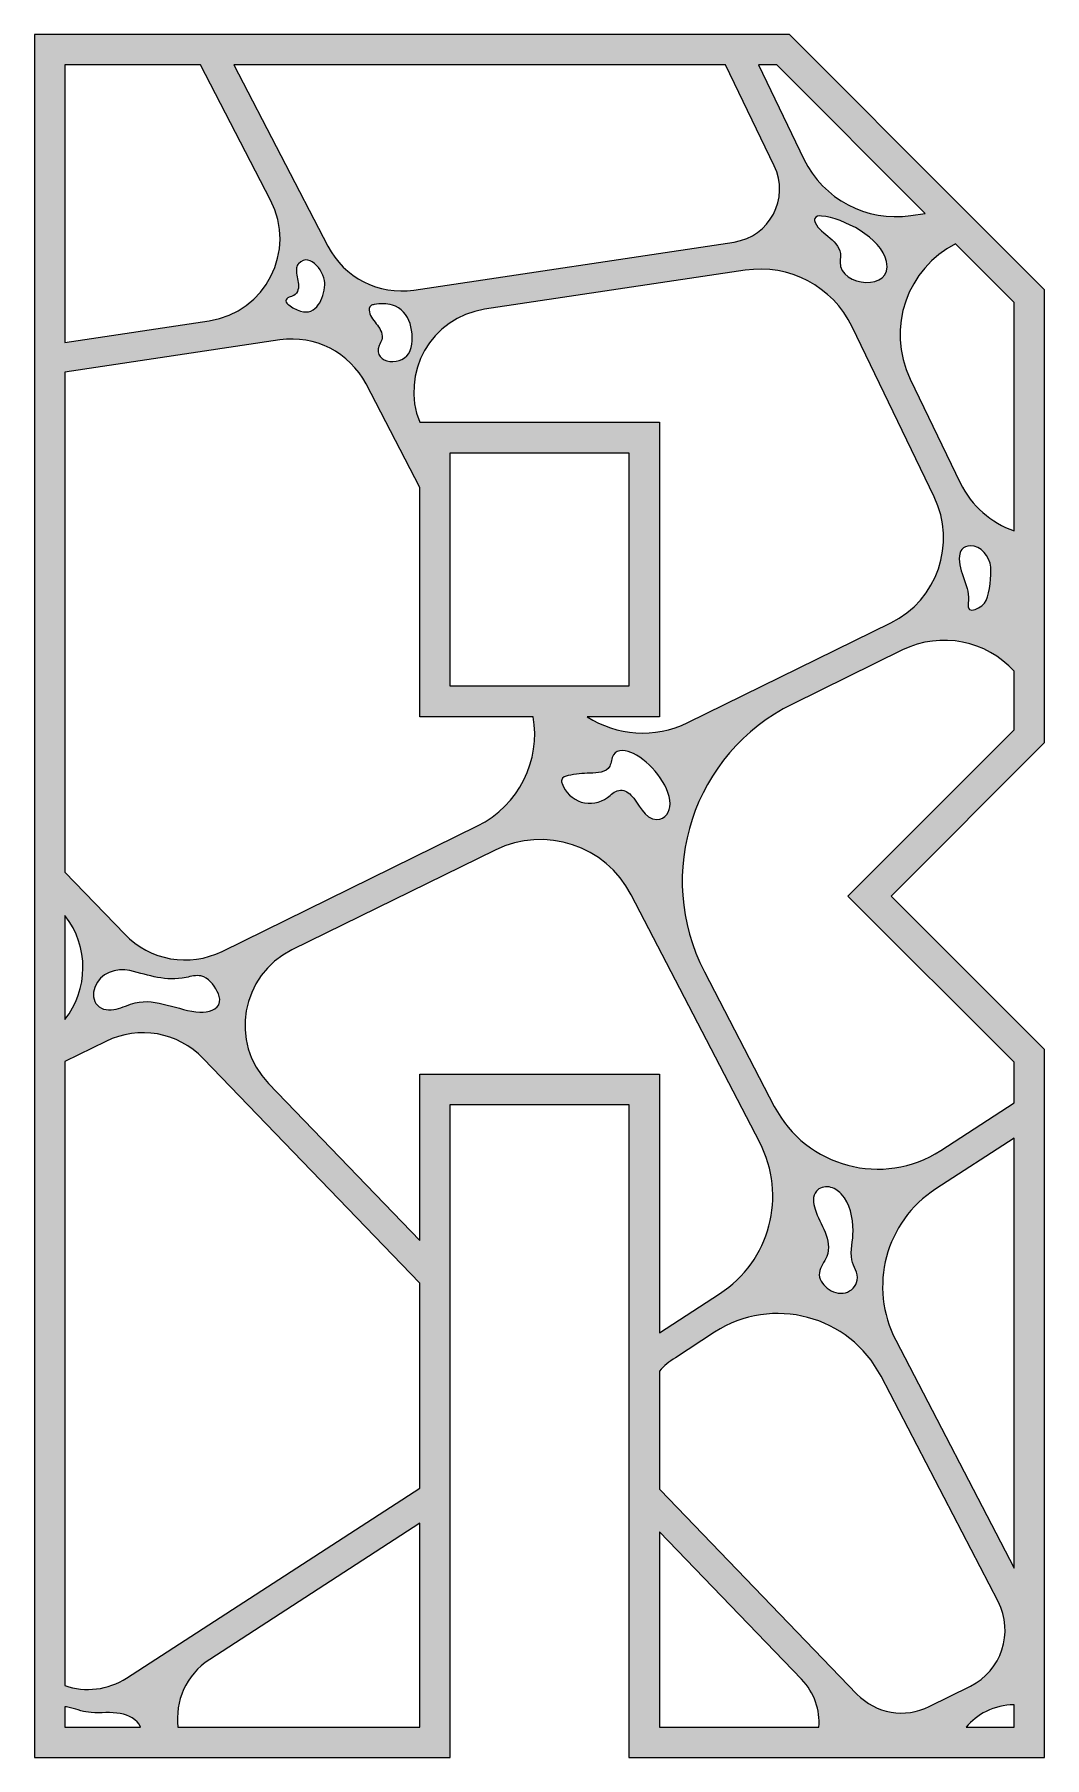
# Model space of a CAD drawing. Extents: x -1650 to 2650, y -4022 to 3022.
# Drawn here: x -550 to -289.8, y -1821.8 to -1378.2 of the extents above; entities that cross this region are included whole.
import ezdxf

# ---------------------------------------------------------------- set-up
doc = ezdxf.new("R2010")
doc.units = 0
doc.header["$MEASUREMENT"] = 0
doc.layers.add('Layer 1', color=7, linetype='Continuous')

msp = doc.modelspace()

# ---------------------------------------------------------------- hatches: boundary and pattern name
at = {"layer": 'Layer 1', "true_color": 0xffffff}
h = msp.add_hatch(color=7, dxfattribs=at)
h.dxf.hatch_style = 2
h.paths.add_polyline_path([(-310.95, -1422.85), (-355.54, -1378.25), (-367.33, -1378.25), (-375.78, -1378.25), (-502.74, -1378.25), (-511.31, -1378.25), (-550, -1378.25), (-550, -1458.67), (-550, -1466.37), (-550, -1585.75), (-550, -1596.72), (-550, -1637.97), (-550, -1646.45), (-550, -1798.85), (-550, -1821.75), (-543.57, -1821.75), (-527.97, -1821.75), (-510.24, -1821.75), (-442.92, -1821.75), (-442.92, -1756.38), (-442.92, -1747.32), (-442.92, -1707.76), (-442.92, -1696.8), (-442.92, -1653.7), (-396.91, -1653.7), (-396.91, -1717.52), (-396.91, -1755.47), (-396.91, -1821.75), (-350.67, -1821.75), (-336.09, -1821.75), (-325.98, -1821.75), (-313.57, -1821.75), (-289.83, -1821.75), (-289.83, -1810.29), (-289.83, -1784.42), (-289.83, -1657.25), (-289.83, -1648.18), (-289.83, -1639.53), (-329.36, -1600), (-289.83, -1560.48), (-289.83, -1556.07), (-289.83, -1507.38), (-289.83, -1443.97)])
edge = h.paths.add_edge_path()
edge.add_spline(control_points=[(-358.8, -1386.1), (-358.8, -1386.1), (-320.61, -1424.29), (-320.61, -1424.29), (-320.61, -1424.29), (-324.31, -1424.85), (-324.31, -1424.85), (-335.68, -1426.56), (-346.82, -1420.66), (-351.83, -1410.32), (-351.83, -1410.32), (-363.53, -1386.1), (-363.53, -1386.1), (-363.53, -1386.1), (-358.8, -1386.1), (-358.8, -1386.1)], knot_values=[0, 0, 0, 0, 1, 1, 1, 2, 2, 2, 3, 3, 3, 4, 4, 4, 5, 5, 5, 5], degree=3, periodic=1)
h.paths.add_polyline_path([(-424.19, -1546.01), (-442.92, -1546.01), (-442.92, -1509.95), (-442.92, -1493.43), (-442.92, -1485.94), (-396.91, -1485.94), (-396.91, -1546.01), (-415.47, -1546.01)])
edge = h.paths.add_edge_path()
edge.add_spline(control_points=[(-414.2, -1570.09), (-414.02, -1569.4), (-413.21, -1569.14), (-412.52, -1568.99), (-410.67, -1568.63), (-408.79, -1568.44), (-406.9, -1568.4), (-405.02, -1568.36), (-402.73, -1568.27), (-401.83, -1566.61), (-401.35, -1565.7), (-401.45, -1564.55), (-400.89, -1563.68), (-399.86, -1562.09), (-397.42, -1562.46), (-395.73, -1563.32), (-391.5, -1565.47), (-386.38, -1571.18), (-386.3, -1576.29), (-386.27, -1578.27), (-387.47, -1580.26), (-389.7, -1580.31), (-392.91, -1580.36), (-394.43, -1575.93), (-396.36, -1574.01), (-397.19, -1573.19), (-398.35, -1572.59), (-399.49, -1572.81), (-400.63, -1573.02), (-401.47, -1573.97), (-402.41, -1574.66), (-404.31, -1576.07), (-406.89, -1576.51), (-409.15, -1575.81), (-411.41, -1575.12), (-413.3, -1573.31), (-414.08, -1571.08), (-414.19, -1570.75), (-414.28, -1570.42), (-414.2, -1570.09)], knot_values=[0, 0, 0, 0, 1, 1, 1, 2, 2, 2, 3, 3, 3, 4, 4, 4, 5, 5, 5, 6, 6, 6, 7, 7, 7, 8, 8, 8, 9, 9, 9, 10, 10, 10, 11, 11, 11, 12, 12, 12, 13, 13, 13, 13], degree=3, periodic=1)
edge = h.paths.add_edge_path()
edge.add_spline(control_points=[(-407.6, -1553.86), (-407.6, -1553.86), (-389.05, -1553.86), (-389.05, -1553.86), (-389.05, -1553.86), (-389.05, -1478.08), (-389.05, -1478.08), (-389.05, -1478.08), (-450.77, -1478.08), (-450.77, -1478.08), (-455.84, -1465.47), (-447.87, -1451.06), (-434.05, -1448.99), (-434.05, -1448.99), (-366.94, -1438.94), (-366.94, -1438.94), (-355.58, -1437.23), (-344.43, -1443.12), (-339.42, -1453.46), (-339.42, -1453.46), (-318.27, -1497.25), (-318.27, -1497.25), (-312.44, -1509.3), (-317.44, -1523.8), (-329.45, -1529.7), (-329.45, -1529.7), (-381.73, -1555.36), (-381.73, -1555.36), (-390.31, -1559.57), (-400.08, -1558.69), (-407.6, -1553.86)], knot_values=[0, 0, 0, 0, 1, 1, 1, 2, 2, 2, 3, 3, 3, 4, 4, 4, 5, 5, 5, 6, 6, 6, 7, 7, 7, 8, 8, 8, 9, 9, 9, 10, 10, 10, 10], degree=3, periodic=1)
edge = h.paths.add_edge_path()
edge.add_spline(control_points=[(-345.09, -1430.64), (-346.52, -1429.45), (-348.14, -1428.34), (-348.91, -1426.64), (-349.05, -1426.33), (-349.16, -1425.97), (-349.04, -1425.65), (-348.82, -1425.01), (-347.96, -1424.91), (-347.29, -1424.98), (-341.6, -1425.52), (-331.94, -1430.52), (-330.53, -1436.71), (-328.77, -1444.42), (-342.5, -1443.22), (-342.51, -1436.88), (-342.51, -1436.35), (-342.37, -1435.81), (-342.35, -1435.27), (-342.27, -1433.42), (-343.66, -1431.83), (-345.09, -1430.64)], knot_values=[0, 0, 0, 0, 1, 1, 1, 2, 2, 2, 3, 3, 3, 4, 4, 4, 5, 5, 5, 6, 6, 6, 7, 7, 7, 7], degree=3, periodic=1)
edge = h.paths.add_edge_path()
edge.add_spline(control_points=[(-371.99, -1386.1), (-371.99, -1386.1), (-359.44, -1412.05), (-359.44, -1412.05), (-355.4, -1420.41), (-360.62, -1430.3), (-369.8, -1431.67), (-369.8, -1431.67), (-452.28, -1444.03), (-452.28, -1444.03), (-461.32, -1445.38), (-470.23, -1440.84), (-474.44, -1432.72), (-474.44, -1432.72), (-498.66, -1386.1), (-498.66, -1386.1), (-498.66, -1386.1), (-371.99, -1386.1), (-371.99, -1386.1)], knot_values=[0, 0, 0, 0, 1, 1, 1, 2, 2, 2, 3, 3, 3, 4, 4, 4, 5, 5, 5, 6, 6, 6, 6], degree=3, periodic=1)
edge = h.paths.add_edge_path()
edge.add_spline(control_points=[(-461.65, -1453.1), (-462.47, -1452.01), (-463.46, -1450.97), (-463.74, -1449.63), (-463.85, -1449.08), (-463.8, -1448.42), (-463.36, -1448.08), (-463.12, -1447.88), (-462.79, -1447.82), (-462.48, -1447.76), (-460.92, -1447.52), (-459.31, -1447.49), (-457.79, -1447.91), (-453.17, -1449.19), (-451.85, -1455.4), (-453.22, -1459.59), (-454.65, -1463.95), (-463.08, -1463.16), (-461.23, -1458.29), (-461.04, -1457.79), (-460.73, -1457.36), (-460.56, -1456.87), (-460.14, -1455.58), (-460.84, -1454.19), (-461.65, -1453.1)], knot_values=[0, 0, 0, 0, 1, 1, 1, 2, 2, 2, 3, 3, 3, 4, 4, 4, 5, 5, 5, 6, 6, 6, 7, 7, 7, 8, 8, 8, 8], degree=3, periodic=1)
edge = h.paths.add_edge_path()
edge.add_spline(control_points=[(-482.04, -1442.07), (-482.23, -1440.82), (-482.71, -1439.57), (-482.48, -1438.33), (-482.41, -1437.93), (-482.26, -1437.55), (-481.99, -1437.25), (-478.96, -1433.91), (-474.92, -1439.9), (-475.18, -1442.72), (-475.5, -1446.21), (-477.33, -1450.75), (-481.48, -1449.44), (-482.58, -1449.1), (-483.61, -1448.56), (-484.51, -1447.88), (-484.85, -1447.61), (-485.22, -1447.27), (-485.21, -1446.83), (-485.2, -1446.39), (-484.81, -1446.05), (-484.41, -1445.88), (-484.01, -1445.7), (-483.57, -1445.63), (-483.18, -1445.43), (-482.07, -1444.82), (-481.85, -1443.31), (-482.04, -1442.07)], knot_values=[0, 0, 0, 0, 1, 1, 1, 2, 2, 2, 3, 3, 3, 4, 4, 4, 5, 5, 5, 6, 6, 6, 7, 7, 7, 8, 8, 8, 9, 9, 9, 9], degree=3, periodic=1)
edge = h.paths.add_edge_path()
edge.add_spline(control_points=[(-542.14, -1386.1), (-542.14, -1386.1), (-507.24, -1386.1), (-507.24, -1386.1), (-507.24, -1386.1), (-489.17, -1420.89), (-489.17, -1420.89), (-482.4, -1433.93), (-490.46, -1449.75), (-504.99, -1451.93), (-504.99, -1451.93), (-542.14, -1457.5), (-542.14, -1457.5), (-542.14, -1457.5), (-542.14, -1386.1), (-542.14, -1386.1)], knot_values=[0, 0, 0, 0, 1, 1, 1, 2, 2, 2, 3, 3, 3, 4, 4, 4, 5, 5, 5, 5], degree=3, periodic=1)
edge = h.paths.add_edge_path()
edge.add_spline(control_points=[(-542.14, -1465.19), (-542.14, -1465.19), (-486.76, -1456.89), (-486.76, -1456.89), (-477.72, -1455.54), (-468.82, -1460.08), (-464.6, -1468.2), (-464.6, -1468.2), (-450.77, -1494.82), (-450.77, -1494.82), (-450.77, -1494.82), (-450.77, -1553.86), (-450.77, -1553.86), (-450.77, -1553.86), (-421.52, -1553.86), (-421.52, -1553.86), (-419.61, -1565.06), (-425.14, -1576.67), (-435.89, -1581.95), (-435.89, -1581.95), (-501.69, -1614.25), (-501.69, -1614.25), (-510.11, -1618.39), (-520.25, -1616.61), (-526.76, -1609.86), (-526.76, -1609.86), (-542.14, -1593.9), (-542.14, -1593.9), (-542.14, -1593.9), (-542.14, -1465.19), (-542.14, -1465.19)], knot_values=[0, 0, 0, 0, 1, 1, 1, 2, 2, 2, 3, 3, 3, 4, 4, 4, 5, 5, 5, 6, 6, 6, 7, 7, 7, 8, 8, 8, 9, 9, 9, 10, 10, 10, 10], degree=3, periodic=1)
edge = h.paths.add_edge_path()
edge.add_spline(control_points=[(-502.3, -1627.26), (-502.65, -1629.33), (-505.29, -1630.05), (-507.39, -1629.91), (-513.04, -1629.52), (-518.55, -1626.17), (-524.06, -1627.5), (-525.73, -1627.91), (-527.28, -1628.73), (-528.95, -1629.12), (-530.63, -1629.51), (-532.59, -1629.38), (-533.78, -1628.14), (-534.92, -1626.95), (-535.02, -1625.07), (-534.47, -1623.52), (-533.14, -1619.8), (-528.92, -1618.39), (-525.41, -1619.21), (-520.29, -1620.41), (-516.35, -1622.08), (-510.91, -1620.96), (-509.65, -1620.7), (-508.37, -1620.33), (-507.11, -1620.59), (-505.16, -1620.99), (-503.83, -1622.77), (-502.93, -1624.55), (-502.51, -1625.39), (-502.13, -1626.32), (-502.3, -1627.26)], knot_values=[0, 0, 0, 0, 1, 1, 1, 2, 2, 2, 3, 3, 3, 4, 4, 4, 5, 5, 5, 6, 6, 6, 7, 7, 7, 8, 8, 8, 9, 9, 9, 10, 10, 10, 10], degree=3, periodic=1)
edge = h.paths.add_edge_path()
edge.add_spline(control_points=[(-542.14, -1605.02), (-535.77, -1613.05), (-536.16, -1624.17), (-542.14, -1631.76), (-542.14, -1631.76), (-542.14, -1605.02), (-542.14, -1605.02)], knot_values=[0, 0, 0, 0, 1, 1, 1, 2, 2, 2, 2], degree=3, periodic=1)
edge = h.paths.add_edge_path()
edge.add_spline(control_points=[(-542.14, -1813.9), (-542.14, -1813.9), (-542.14, -1808.66), (-542.14, -1808.66), (-541.66, -1808.7), (-541.17, -1808.8), (-540.7, -1808.93), (-538.91, -1809.44), (-537.24, -1810.05), (-535.35, -1810.18), (-532.87, -1810.36), (-530.36, -1809.98), (-527.88, -1810.42), (-525.72, -1810.79), (-523.55, -1811.94), (-522.64, -1813.9), (-522.64, -1813.9), (-542.14, -1813.9), (-542.14, -1813.9)], knot_values=[0, 0, 0, 0, 1, 1, 1, 2, 2, 2, 3, 3, 3, 4, 4, 4, 5, 5, 5, 6, 6, 6, 6], degree=3, periodic=1)
edge = h.paths.add_edge_path()
edge.add_spline(control_points=[(-450.77, -1813.9), (-450.77, -1813.9), (-513.05, -1813.9), (-513.05, -1813.9), (-513.81, -1807.39), (-511.08, -1800.52), (-504.86, -1796.49), (-504.86, -1796.49), (-450.77, -1761.47), (-450.77, -1761.47), (-450.77, -1761.47), (-450.77, -1813.9), (-450.77, -1813.9)], knot_values=[0, 0, 0, 0, 1, 1, 1, 2, 2, 2, 3, 3, 3, 4, 4, 4, 4], degree=3, periodic=1)
edge = h.paths.add_edge_path()
edge.add_spline(control_points=[(-450.77, -1752.4), (-450.77, -1752.4), (-526.28, -1801.3), (-526.28, -1801.3), (-531.05, -1804.39), (-536.92, -1805.03), (-542.14, -1803.22), (-542.14, -1803.22), (-542.14, -1642.59), (-542.14, -1642.59), (-542.14, -1642.59), (-531.58, -1637.41), (-531.58, -1637.41), (-523.16, -1633.27), (-513.04, -1635.04), (-506.52, -1641.8), (-506.52, -1641.8), (-450.77, -1699.62), (-450.77, -1699.62), (-450.77, -1699.62), (-450.77, -1752.4), (-450.77, -1752.4)], knot_values=[0, 0, 0, 0, 1, 1, 1, 2, 2, 2, 3, 3, 3, 4, 4, 4, 5, 5, 5, 6, 6, 6, 7, 7, 7, 7], degree=3, periodic=1)
edge = h.paths.add_edge_path()
edge.add_spline(control_points=[(-450.77, -1645.84), (-450.77, -1645.84), (-450.77, -1688.65), (-450.77, -1688.65), (-450.77, -1688.65), (-489.72, -1648.27), (-489.72, -1648.27), (-499.88, -1637.73), (-496.83, -1620.34), (-483.68, -1613.89), (-483.68, -1613.89), (-431.3, -1588.18), (-431.3, -1588.18), (-418.45, -1581.86), (-402.9, -1586.98), (-396.3, -1599.69), (-396.3, -1599.69), (-363.21, -1663.41), (-363.21, -1663.41), (-356.09, -1677.11), (-360.56, -1693.98), (-373.52, -1702.37), (-373.52, -1702.37), (-389.05, -1712.43), (-389.05, -1712.43), (-389.05, -1712.43), (-389.05, -1645.84), (-389.05, -1645.84), (-389.05, -1645.84), (-450.77, -1645.84), (-450.77, -1645.84)], knot_values=[0, 0, 0, 0, 1, 1, 1, 2, 2, 2, 3, 3, 3, 4, 4, 4, 5, 5, 5, 6, 6, 6, 7, 7, 7, 8, 8, 8, 9, 9, 9, 10, 10, 10, 10], degree=3, periodic=1)
edge = h.paths.add_edge_path()
edge.add_spline(control_points=[(-339.49, -1693.69), (-339.16, -1695.54), (-337.66, -1696.86), (-338.08, -1698.9), (-338.39, -1700.43), (-339.61, -1701.72), (-341.11, -1702.12), (-342.75, -1702.55), (-344.52, -1701.96), (-345.84, -1700.9), (-347.04, -1699.95), (-347.99, -1698.5), (-347.84, -1696.98), (-347.69, -1695.43), (-346.49, -1694.2), (-345.91, -1692.76), (-345.12, -1690.77), (-345.54, -1688.49), (-346.34, -1686.5), (-347.13, -1684.51), (-348.27, -1682.66), (-348.94, -1680.63), (-349.46, -1679.1), (-349.64, -1677.26), (-348.61, -1676.01), (-347.85, -1675.06), (-346.51, -1674.69), (-345.31, -1674.89), (-344.11, -1675.1), (-343.04, -1675.8), (-342.2, -1676.68), (-339.85, -1679.13), (-339.21, -1682.76), (-339.16, -1686.17), (-339.11, -1688.59), (-339.91, -1691.31), (-339.49, -1693.69)], knot_values=[0, 0, 0, 0, 1, 1, 1, 2, 2, 2, 3, 3, 3, 4, 4, 4, 5, 5, 5, 6, 6, 6, 7, 7, 7, 8, 8, 8, 9, 9, 9, 10, 10, 10, 11, 11, 11, 12, 12, 12, 12], degree=3, periodic=1)
edge = h.paths.add_edge_path()
edge.add_spline(control_points=[(-331.94, -1723.63), (-331.94, -1723.63), (-301.81, -1781.63), (-301.81, -1781.63), (-297.67, -1789.59), (-300.88, -1799.4), (-308.92, -1803.38), (-308.92, -1803.38), (-319.52, -1808.64), (-319.52, -1808.64), (-325.78, -1811.74), (-333.33, -1810.43), (-338.18, -1805.4), (-338.18, -1805.4), (-388.84, -1752.88), (-388.84, -1752.88), (-388.91, -1752.8), (-388.99, -1752.72), (-389.05, -1752.64), (-389.05, -1752.64), (-389.05, -1722.27), (-389.05, -1722.27), (-387.86, -1720.99), (-386.48, -1719.83), (-384.93, -1718.83), (-384.93, -1718.83), (-374.82, -1712.28), (-374.82, -1712.28), (-359.98, -1702.67), (-340.08, -1707.93), (-331.94, -1723.63)], knot_values=[0, 0, 0, 0, 1, 1, 1, 2, 2, 2, 3, 3, 3, 4, 4, 4, 5, 5, 5, 6, 6, 6, 7, 7, 7, 8, 8, 8, 9, 9, 9, 10, 10, 10, 10], degree=3, periodic=1)
edge = h.paths.add_edge_path()
edge.add_spline(control_points=[(-389.05, -1813.9), (-389.05, -1813.9), (-389.05, -1763.62), (-389.05, -1763.62), (-389.05, -1763.62), (-352.4, -1801.62), (-352.4, -1801.62), (-349.05, -1805.1), (-347.63, -1809.58), (-347.95, -1813.9), (-347.95, -1813.9), (-389.05, -1813.9), (-389.05, -1813.9)], knot_values=[0, 0, 0, 0, 1, 1, 1, 2, 2, 2, 3, 3, 3, 4, 4, 4, 4], degree=3, periodic=1)
edge = h.paths.add_edge_path()
edge.add_spline(control_points=[(-297.69, -1813.9), (-297.69, -1813.9), (-310.02, -1813.9), (-310.02, -1813.9), (-308.65, -1812.28), (-306.92, -1810.9), (-304.86, -1809.87), (-302.58, -1808.74), (-300.15, -1808.2), (-297.75, -1808.2), (-297.75, -1808.2), (-297.69, -1808.2), (-297.69, -1808.2), (-297.69, -1808.2), (-297.69, -1813.9), (-297.69, -1813.9)], knot_values=[0, 0, 0, 0, 1, 1, 1, 2, 2, 2, 3, 3, 3, 4, 4, 4, 5, 5, 5, 5], degree=3, periodic=1)
edge = h.paths.add_edge_path()
edge.add_spline(control_points=[(-297.69, -1773.04), (-297.69, -1773.04), (-328.16, -1714.36), (-328.16, -1714.36), (-335.28, -1700.66), (-330.82, -1683.79), (-317.86, -1675.39), (-317.86, -1675.39), (-297.69, -1662.33), (-297.69, -1662.33), (-297.69, -1662.33), (-297.69, -1773.04), (-297.69, -1773.04)], knot_values=[0, 0, 0, 0, 1, 1, 1, 2, 2, 2, 3, 3, 3, 4, 4, 4, 4], degree=3, periodic=1)
edge = h.paths.add_edge_path()
edge.add_spline(control_points=[(-297.69, -1557.23), (-297.69, -1557.23), (-340.47, -1600), (-340.47, -1600), (-340.47, -1600), (-297.69, -1642.78), (-297.69, -1642.78), (-297.69, -1642.78), (-297.69, -1653.26), (-297.69, -1653.26), (-297.69, -1653.26), (-316.56, -1665.49), (-316.56, -1665.49), (-331.4, -1675.1), (-351.29, -1669.83), (-359.44, -1654.14), (-359.44, -1654.14), (-377.44, -1619.5), (-377.44, -1619.5), (-390.55, -1594.25), (-380.33, -1563.15), (-354.79, -1550.61), (-354.79, -1550.61), (-326.41, -1536.68), (-326.41, -1536.68), (-316.46, -1531.79), (-304.8, -1534.33), (-297.69, -1542.12), (-297.69, -1542.12), (-297.69, -1557.23), (-297.69, -1557.23)], knot_values=[0, 0, 0, 0, 1, 1, 1, 2, 2, 2, 3, 3, 3, 4, 4, 4, 5, 5, 5, 6, 6, 6, 7, 7, 7, 8, 8, 8, 9, 9, 9, 10, 10, 10, 10], degree=3, periodic=1)
edge = h.paths.add_edge_path()
edge.add_spline(control_points=[(-311.76, -1512.43), (-311.69, -1511.85), (-311.53, -1511.27), (-311.17, -1510.83), (-310.66, -1510.19), (-309.81, -1509.91), (-309, -1509.89), (-306.2, -1509.81), (-303.97, -1512.59), (-303.68, -1515.38), (-303.46, -1517.53), (-304, -1521.83), (-304.85, -1523.91), (-305.62, -1525.78), (-310.21, -1528.08), (-309.52, -1524.62), (-308.7, -1520.52), (-312.29, -1516.58), (-311.76, -1512.43)], knot_values=[0, 0, 0, 0, 1, 1, 1, 2, 2, 2, 3, 3, 3, 4, 4, 4, 5, 5, 5, 6, 6, 6, 6], degree=3, periodic=1)
edge = h.paths.add_edge_path()
edge.add_spline(control_points=[(-311.56, -1493.63), (-311.56, -1493.63), (-324.44, -1466.98), (-324.44, -1466.98), (-330.86, -1453.69), (-325.01, -1438.39), (-312.74, -1432.17), (-312.74, -1432.17), (-297.69, -1447.22), (-297.69, -1447.22), (-297.69, -1447.22), (-297.69, -1506.01), (-297.69, -1506.01), (-303.56, -1503.96), (-308.64, -1499.67), (-311.56, -1493.63)], knot_values=[0, 0, 0, 0, 1, 1, 1, 2, 2, 2, 3, 3, 3, 4, 4, 4, 5, 5, 5, 5], degree=3, periodic=1)

# ---------------------------------------------------------------- linework, layer by layer
at = {"layer": 'Layer 1', "lineweight": 0}
for points in [[(-310.95, -1422.85), (-355.54, -1378.25), (-367.33, -1378.25), (-375.78, -1378.25), (-502.74, -1378.25), (-511.31, -1378.25), (-550, -1378.25), (-550, -1458.67), (-550, -1466.37), (-550, -1585.75), (-550, -1596.72), (-550, -1637.97), (-550, -1646.45), (-550, -1798.85), (-550, -1821.75), (-543.57, -1821.75), (-527.97, -1821.75), (-510.24, -1821.75), (-442.92, -1821.75), (-442.92, -1756.38), (-442.92, -1747.32), (-442.92, -1707.76), (-442.92, -1696.8), (-442.92, -1653.7), (-396.91, -1653.7), (-396.91, -1717.52), (-396.91, -1755.47), (-396.91, -1821.75), (-350.67, -1821.75), (-336.09, -1821.75), (-325.98, -1821.75), (-313.57, -1821.75), (-289.83, -1821.75), (-289.83, -1810.29), (-289.83, -1784.42), (-289.83, -1657.25), (-289.83, -1648.18), (-289.83, -1639.53), (-329.36, -1600), (-289.83, -1560.48), (-289.83, -1556.07), (-289.83, -1507.38), (-289.83, -1443.97), (-310.95, -1422.85)], [(-424.19, -1546.01), (-442.92, -1546.01), (-442.92, -1509.95), (-442.92, -1493.43), (-442.92, -1485.94), (-396.91, -1485.94), (-396.91, -1546.01), (-415.47, -1546.01), (-424.19, -1546.01)]]:
    msp.add_lwpolyline(points, dxfattribs=at)
for points, knots in [([(-542.14, -1386.1), (-542.14, -1386.1), (-507.24, -1386.1), (-507.24, -1386.1), (-507.24, -1386.1), (-489.17, -1420.89), (-489.17, -1420.89), (-482.4, -1433.93), (-490.46, -1449.75), (-504.99, -1451.93), (-504.99, -1451.93), (-542.14, -1457.5), (-542.14, -1457.5), (-542.14, -1457.5), (-542.14, -1386.1), (-542.14, -1386.1)], [0, 0, 0, 0, 1, 1, 1, 2, 2, 2, 3, 3, 3, 4, 4, 4, 5, 5, 5, 5]), ([(-371.99, -1386.1), (-371.99, -1386.1), (-359.44, -1412.05), (-359.44, -1412.05), (-355.4, -1420.41), (-360.62, -1430.3), (-369.8, -1431.67), (-369.8, -1431.67), (-452.28, -1444.03), (-452.28, -1444.03), (-461.32, -1445.38), (-470.23, -1440.84), (-474.44, -1432.72), (-474.44, -1432.72), (-498.66, -1386.1), (-498.66, -1386.1), (-498.66, -1386.1), (-371.99, -1386.1), (-371.99, -1386.1)], [0, 0, 0, 0, 1, 1, 1, 2, 2, 2, 3, 3, 3, 4, 4, 4, 5, 5, 5, 6, 6, 6, 6]), ([(-358.8, -1386.1), (-358.8, -1386.1), (-320.61, -1424.29), (-320.61, -1424.29), (-320.61, -1424.29), (-324.31, -1424.85), (-324.31, -1424.85), (-335.68, -1426.56), (-346.82, -1420.66), (-351.83, -1410.32), (-351.83, -1410.32), (-363.53, -1386.1), (-363.53, -1386.1), (-363.53, -1386.1), (-358.8, -1386.1), (-358.8, -1386.1)], [0, 0, 0, 0, 1, 1, 1, 2, 2, 2, 3, 3, 3, 4, 4, 4, 5, 5, 5, 5]), ([(-345.09, -1430.64), (-346.52, -1429.45), (-348.14, -1428.34), (-348.91, -1426.64), (-349.05, -1426.33), (-349.16, -1425.97), (-349.04, -1425.65), (-348.82, -1425.01), (-347.96, -1424.91), (-347.29, -1424.98), (-341.6, -1425.52), (-331.94, -1430.52), (-330.53, -1436.71), (-328.77, -1444.42), (-342.5, -1443.22), (-342.51, -1436.88), (-342.51, -1436.35), (-342.37, -1435.81), (-342.35, -1435.27), (-342.27, -1433.42), (-343.66, -1431.83), (-345.09, -1430.64)], [0, 0, 0, 0, 1, 1, 1, 2, 2, 2, 3, 3, 3, 4, 4, 4, 5, 5, 5, 6, 6, 6, 7, 7, 7, 7]), ([(-311.56, -1493.63), (-311.56, -1493.63), (-324.44, -1466.98), (-324.44, -1466.98), (-330.86, -1453.69), (-325.01, -1438.39), (-312.74, -1432.17), (-312.74, -1432.17), (-297.69, -1447.22), (-297.69, -1447.22), (-297.69, -1447.22), (-297.69, -1506.01), (-297.69, -1506.01), (-303.56, -1503.96), (-308.64, -1499.67), (-311.56, -1493.63)], [0, 0, 0, 0, 1, 1, 1, 2, 2, 2, 3, 3, 3, 4, 4, 4, 5, 5, 5, 5]), ([(-482.04, -1442.07), (-482.23, -1440.82), (-482.71, -1439.57), (-482.48, -1438.33), (-482.41, -1437.93), (-482.26, -1437.55), (-481.99, -1437.25), (-478.96, -1433.91), (-474.92, -1439.9), (-475.18, -1442.72), (-475.5, -1446.21), (-477.33, -1450.75), (-481.48, -1449.44), (-482.58, -1449.1), (-483.61, -1448.56), (-484.51, -1447.88), (-484.85, -1447.61), (-485.22, -1447.27), (-485.21, -1446.83), (-485.2, -1446.39), (-484.81, -1446.05), (-484.41, -1445.88), (-484.01, -1445.7), (-483.57, -1445.63), (-483.18, -1445.43), (-482.07, -1444.82), (-481.85, -1443.31), (-482.04, -1442.07)], [0, 0, 0, 0, 1, 1, 1, 2, 2, 2, 3, 3, 3, 4, 4, 4, 5, 5, 5, 6, 6, 6, 7, 7, 7, 8, 8, 8, 9, 9, 9, 9]), ([(-407.6, -1553.86), (-407.6, -1553.86), (-389.05, -1553.86), (-389.05, -1553.86), (-389.05, -1553.86), (-389.05, -1478.08), (-389.05, -1478.08), (-389.05, -1478.08), (-450.77, -1478.08), (-450.77, -1478.08), (-455.84, -1465.47), (-447.87, -1451.06), (-434.05, -1448.99), (-434.05, -1448.99), (-366.94, -1438.94), (-366.94, -1438.94), (-355.58, -1437.23), (-344.43, -1443.12), (-339.42, -1453.46), (-339.42, -1453.46), (-318.27, -1497.25), (-318.27, -1497.25), (-312.44, -1509.3), (-317.44, -1523.8), (-329.45, -1529.7), (-329.45, -1529.7), (-381.73, -1555.36), (-381.73, -1555.36), (-390.31, -1559.57), (-400.08, -1558.69), (-407.6, -1553.86)], [0, 0, 0, 0, 1, 1, 1, 2, 2, 2, 3, 3, 3, 4, 4, 4, 5, 5, 5, 6, 6, 6, 7, 7, 7, 8, 8, 8, 9, 9, 9, 10, 10, 10, 10]), ([(-461.65, -1453.1), (-462.47, -1452.01), (-463.46, -1450.97), (-463.74, -1449.63), (-463.85, -1449.08), (-463.8, -1448.42), (-463.36, -1448.08), (-463.12, -1447.88), (-462.79, -1447.82), (-462.48, -1447.76), (-460.92, -1447.52), (-459.31, -1447.49), (-457.79, -1447.91), (-453.17, -1449.19), (-451.85, -1455.4), (-453.22, -1459.59), (-454.65, -1463.95), (-463.08, -1463.16), (-461.23, -1458.29), (-461.04, -1457.79), (-460.73, -1457.36), (-460.56, -1456.87), (-460.14, -1455.58), (-460.84, -1454.19), (-461.65, -1453.1)], [0, 0, 0, 0, 1, 1, 1, 2, 2, 2, 3, 3, 3, 4, 4, 4, 5, 5, 5, 6, 6, 6, 7, 7, 7, 8, 8, 8, 8]), ([(-542.14, -1465.19), (-542.14, -1465.19), (-486.76, -1456.89), (-486.76, -1456.89), (-477.72, -1455.54), (-468.82, -1460.08), (-464.6, -1468.2), (-464.6, -1468.2), (-450.77, -1494.82), (-450.77, -1494.82), (-450.77, -1494.82), (-450.77, -1553.86), (-450.77, -1553.86), (-450.77, -1553.86), (-421.52, -1553.86), (-421.52, -1553.86), (-419.61, -1565.06), (-425.14, -1576.67), (-435.89, -1581.95), (-435.89, -1581.95), (-501.69, -1614.25), (-501.69, -1614.25), (-510.11, -1618.39), (-520.25, -1616.61), (-526.76, -1609.86), (-526.76, -1609.86), (-542.14, -1593.9), (-542.14, -1593.9), (-542.14, -1593.9), (-542.14, -1465.19), (-542.14, -1465.19)], [0, 0, 0, 0, 1, 1, 1, 2, 2, 2, 3, 3, 3, 4, 4, 4, 5, 5, 5, 6, 6, 6, 7, 7, 7, 8, 8, 8, 9, 9, 9, 10, 10, 10, 10]), ([(-311.76, -1512.43), (-311.69, -1511.85), (-311.53, -1511.27), (-311.17, -1510.83), (-310.66, -1510.19), (-309.81, -1509.91), (-309, -1509.89), (-306.2, -1509.81), (-303.97, -1512.59), (-303.68, -1515.38), (-303.46, -1517.53), (-304, -1521.83), (-304.85, -1523.91), (-305.62, -1525.78), (-310.21, -1528.08), (-309.52, -1524.62), (-308.7, -1520.52), (-312.29, -1516.58), (-311.76, -1512.43)], [0, 0, 0, 0, 1, 1, 1, 2, 2, 2, 3, 3, 3, 4, 4, 4, 5, 5, 5, 6, 6, 6, 6]), ([(-297.69, -1557.23), (-297.69, -1557.23), (-340.47, -1600), (-340.47, -1600), (-340.47, -1600), (-297.69, -1642.78), (-297.69, -1642.78), (-297.69, -1642.78), (-297.69, -1653.26), (-297.69, -1653.26), (-297.69, -1653.26), (-316.56, -1665.49), (-316.56, -1665.49), (-331.4, -1675.1), (-351.29, -1669.83), (-359.44, -1654.14), (-359.44, -1654.14), (-377.44, -1619.5), (-377.44, -1619.5), (-390.55, -1594.25), (-380.33, -1563.15), (-354.79, -1550.61), (-354.79, -1550.61), (-326.41, -1536.68), (-326.41, -1536.68), (-316.46, -1531.79), (-304.8, -1534.33), (-297.69, -1542.12), (-297.69, -1542.12), (-297.69, -1557.23), (-297.69, -1557.23)], [0, 0, 0, 0, 1, 1, 1, 2, 2, 2, 3, 3, 3, 4, 4, 4, 5, 5, 5, 6, 6, 6, 7, 7, 7, 8, 8, 8, 9, 9, 9, 10, 10, 10, 10]), ([(-414.2, -1570.09), (-414.02, -1569.4), (-413.21, -1569.14), (-412.52, -1568.99), (-410.67, -1568.63), (-408.79, -1568.44), (-406.9, -1568.4), (-405.02, -1568.36), (-402.73, -1568.27), (-401.83, -1566.61), (-401.35, -1565.7), (-401.45, -1564.55), (-400.89, -1563.68), (-399.86, -1562.09), (-397.42, -1562.46), (-395.73, -1563.32), (-391.5, -1565.47), (-386.38, -1571.18), (-386.3, -1576.29), (-386.27, -1578.27), (-387.47, -1580.26), (-389.7, -1580.31), (-392.91, -1580.36), (-394.43, -1575.93), (-396.36, -1574.01), (-397.19, -1573.19), (-398.35, -1572.59), (-399.49, -1572.81), (-400.63, -1573.02), (-401.47, -1573.97), (-402.41, -1574.66), (-404.31, -1576.07), (-406.89, -1576.51), (-409.15, -1575.81), (-411.41, -1575.12), (-413.3, -1573.31), (-414.08, -1571.08), (-414.19, -1570.75), (-414.28, -1570.42), (-414.2, -1570.09)], [0, 0, 0, 0, 1, 1, 1, 2, 2, 2, 3, 3, 3, 4, 4, 4, 5, 5, 5, 6, 6, 6, 7, 7, 7, 8, 8, 8, 9, 9, 9, 10, 10, 10, 11, 11, 11, 12, 12, 12, 13, 13, 13, 13]), ([(-450.77, -1645.84), (-450.77, -1645.84), (-450.77, -1688.65), (-450.77, -1688.65), (-450.77, -1688.65), (-489.72, -1648.27), (-489.72, -1648.27), (-499.88, -1637.73), (-496.83, -1620.34), (-483.68, -1613.89), (-483.68, -1613.89), (-431.3, -1588.18), (-431.3, -1588.18), (-418.45, -1581.86), (-402.9, -1586.98), (-396.3, -1599.69), (-396.3, -1599.69), (-363.21, -1663.41), (-363.21, -1663.41), (-356.09, -1677.11), (-360.56, -1693.98), (-373.52, -1702.37), (-373.52, -1702.37), (-389.05, -1712.43), (-389.05, -1712.43), (-389.05, -1712.43), (-389.05, -1645.84), (-389.05, -1645.84), (-389.05, -1645.84), (-450.77, -1645.84), (-450.77, -1645.84)], [0, 0, 0, 0, 1, 1, 1, 2, 2, 2, 3, 3, 3, 4, 4, 4, 5, 5, 5, 6, 6, 6, 7, 7, 7, 8, 8, 8, 9, 9, 9, 10, 10, 10, 10]), ([(-542.14, -1605.02), (-535.77, -1613.05), (-536.16, -1624.17), (-542.14, -1631.76), (-542.14, -1631.76), (-542.14, -1605.02), (-542.14, -1605.02)], [0, 0, 0, 0, 1, 1, 1, 2, 2, 2, 2]), ([(-502.3, -1627.26), (-502.65, -1629.33), (-505.29, -1630.05), (-507.39, -1629.91), (-513.04, -1629.52), (-518.55, -1626.17), (-524.06, -1627.5), (-525.73, -1627.91), (-527.28, -1628.73), (-528.95, -1629.12), (-530.63, -1629.51), (-532.59, -1629.38), (-533.78, -1628.14), (-534.92, -1626.95), (-535.02, -1625.07), (-534.47, -1623.52), (-533.14, -1619.8), (-528.92, -1618.39), (-525.41, -1619.21), (-520.29, -1620.41), (-516.35, -1622.08), (-510.91, -1620.96), (-509.65, -1620.7), (-508.37, -1620.33), (-507.11, -1620.59), (-505.16, -1620.99), (-503.83, -1622.77), (-502.93, -1624.55), (-502.51, -1625.39), (-502.13, -1626.32), (-502.3, -1627.26)], [0, 0, 0, 0, 1, 1, 1, 2, 2, 2, 3, 3, 3, 4, 4, 4, 5, 5, 5, 6, 6, 6, 7, 7, 7, 8, 8, 8, 9, 9, 9, 10, 10, 10, 10]), ([(-450.77, -1752.4), (-450.77, -1752.4), (-526.28, -1801.3), (-526.28, -1801.3), (-531.05, -1804.39), (-536.92, -1805.03), (-542.14, -1803.22), (-542.14, -1803.22), (-542.14, -1642.59), (-542.14, -1642.59), (-542.14, -1642.59), (-531.58, -1637.41), (-531.58, -1637.41), (-523.16, -1633.27), (-513.04, -1635.04), (-506.52, -1641.8), (-506.52, -1641.8), (-450.77, -1699.62), (-450.77, -1699.62), (-450.77, -1699.62), (-450.77, -1752.4), (-450.77, -1752.4)], [0, 0, 0, 0, 1, 1, 1, 2, 2, 2, 3, 3, 3, 4, 4, 4, 5, 5, 5, 6, 6, 6, 7, 7, 7, 7]), ([(-297.69, -1773.04), (-297.69, -1773.04), (-328.16, -1714.36), (-328.16, -1714.36), (-335.28, -1700.66), (-330.82, -1683.79), (-317.86, -1675.39), (-317.86, -1675.39), (-297.69, -1662.33), (-297.69, -1662.33), (-297.69, -1662.33), (-297.69, -1773.04), (-297.69, -1773.04)], [0, 0, 0, 0, 1, 1, 1, 2, 2, 2, 3, 3, 3, 4, 4, 4, 4]), ([(-339.49, -1693.69), (-339.16, -1695.54), (-337.66, -1696.86), (-338.08, -1698.9), (-338.39, -1700.43), (-339.61, -1701.72), (-341.11, -1702.12), (-342.75, -1702.55), (-344.52, -1701.96), (-345.84, -1700.9), (-347.04, -1699.95), (-347.99, -1698.5), (-347.84, -1696.98), (-347.69, -1695.43), (-346.49, -1694.2), (-345.91, -1692.76), (-345.12, -1690.77), (-345.54, -1688.49), (-346.34, -1686.5), (-347.13, -1684.51), (-348.27, -1682.66), (-348.94, -1680.63), (-349.46, -1679.1), (-349.64, -1677.26), (-348.61, -1676.01), (-347.85, -1675.06), (-346.51, -1674.69), (-345.31, -1674.89), (-344.11, -1675.1), (-343.04, -1675.8), (-342.2, -1676.68), (-339.85, -1679.13), (-339.21, -1682.76), (-339.16, -1686.17), (-339.11, -1688.59), (-339.91, -1691.31), (-339.49, -1693.69)], [0, 0, 0, 0, 1, 1, 1, 2, 2, 2, 3, 3, 3, 4, 4, 4, 5, 5, 5, 6, 6, 6, 7, 7, 7, 8, 8, 8, 9, 9, 9, 10, 10, 10, 11, 11, 11, 12, 12, 12, 12]), ([(-331.94, -1723.63), (-331.94, -1723.63), (-301.81, -1781.63), (-301.81, -1781.63), (-297.67, -1789.59), (-300.88, -1799.4), (-308.92, -1803.38), (-308.92, -1803.38), (-319.52, -1808.64), (-319.52, -1808.64), (-325.78, -1811.74), (-333.33, -1810.43), (-338.18, -1805.4), (-338.18, -1805.4), (-388.84, -1752.88), (-388.84, -1752.88), (-388.91, -1752.8), (-388.99, -1752.72), (-389.05, -1752.64), (-389.05, -1752.64), (-389.05, -1722.27), (-389.05, -1722.27), (-387.86, -1720.99), (-386.48, -1719.83), (-384.93, -1718.83), (-384.93, -1718.83), (-374.82, -1712.28), (-374.82, -1712.28), (-359.98, -1702.67), (-340.08, -1707.93), (-331.94, -1723.63)], [0, 0, 0, 0, 1, 1, 1, 2, 2, 2, 3, 3, 3, 4, 4, 4, 5, 5, 5, 6, 6, 6, 7, 7, 7, 8, 8, 8, 9, 9, 9, 10, 10, 10, 10]), ([(-450.77, -1813.9), (-450.77, -1813.9), (-513.05, -1813.9), (-513.05, -1813.9), (-513.81, -1807.39), (-511.08, -1800.52), (-504.86, -1796.49), (-504.86, -1796.49), (-450.77, -1761.47), (-450.77, -1761.47), (-450.77, -1761.47), (-450.77, -1813.9), (-450.77, -1813.9)], [0, 0, 0, 0, 1, 1, 1, 2, 2, 2, 3, 3, 3, 4, 4, 4, 4]), ([(-389.05, -1813.9), (-389.05, -1813.9), (-389.05, -1763.62), (-389.05, -1763.62), (-389.05, -1763.62), (-352.4, -1801.62), (-352.4, -1801.62), (-349.05, -1805.1), (-347.63, -1809.58), (-347.95, -1813.9), (-347.95, -1813.9), (-389.05, -1813.9), (-389.05, -1813.9)], [0, 0, 0, 0, 1, 1, 1, 2, 2, 2, 3, 3, 3, 4, 4, 4, 4]), ([(-542.14, -1813.9), (-542.14, -1813.9), (-542.14, -1808.66), (-542.14, -1808.66), (-541.66, -1808.7), (-541.17, -1808.8), (-540.7, -1808.93), (-538.91, -1809.44), (-537.24, -1810.05), (-535.35, -1810.18), (-532.87, -1810.36), (-530.36, -1809.98), (-527.88, -1810.42), (-525.72, -1810.79), (-523.55, -1811.94), (-522.64, -1813.9), (-522.64, -1813.9), (-542.14, -1813.9), (-542.14, -1813.9)], [0, 0, 0, 0, 1, 1, 1, 2, 2, 2, 3, 3, 3, 4, 4, 4, 5, 5, 5, 6, 6, 6, 6]), ([(-297.69, -1813.9), (-297.69, -1813.9), (-310.02, -1813.9), (-310.02, -1813.9), (-308.65, -1812.28), (-306.92, -1810.9), (-304.86, -1809.87), (-302.58, -1808.74), (-300.15, -1808.2), (-297.75, -1808.2), (-297.75, -1808.2), (-297.69, -1808.2), (-297.69, -1808.2), (-297.69, -1808.2), (-297.69, -1813.9), (-297.69, -1813.9)], [0, 0, 0, 0, 1, 1, 1, 2, 2, 2, 3, 3, 3, 4, 4, 4, 5, 5, 5, 5])]:
    msp.add_open_spline(points, degree=3, knots=knots, dxfattribs=at)

doc.saveas('drawing.dxf')
